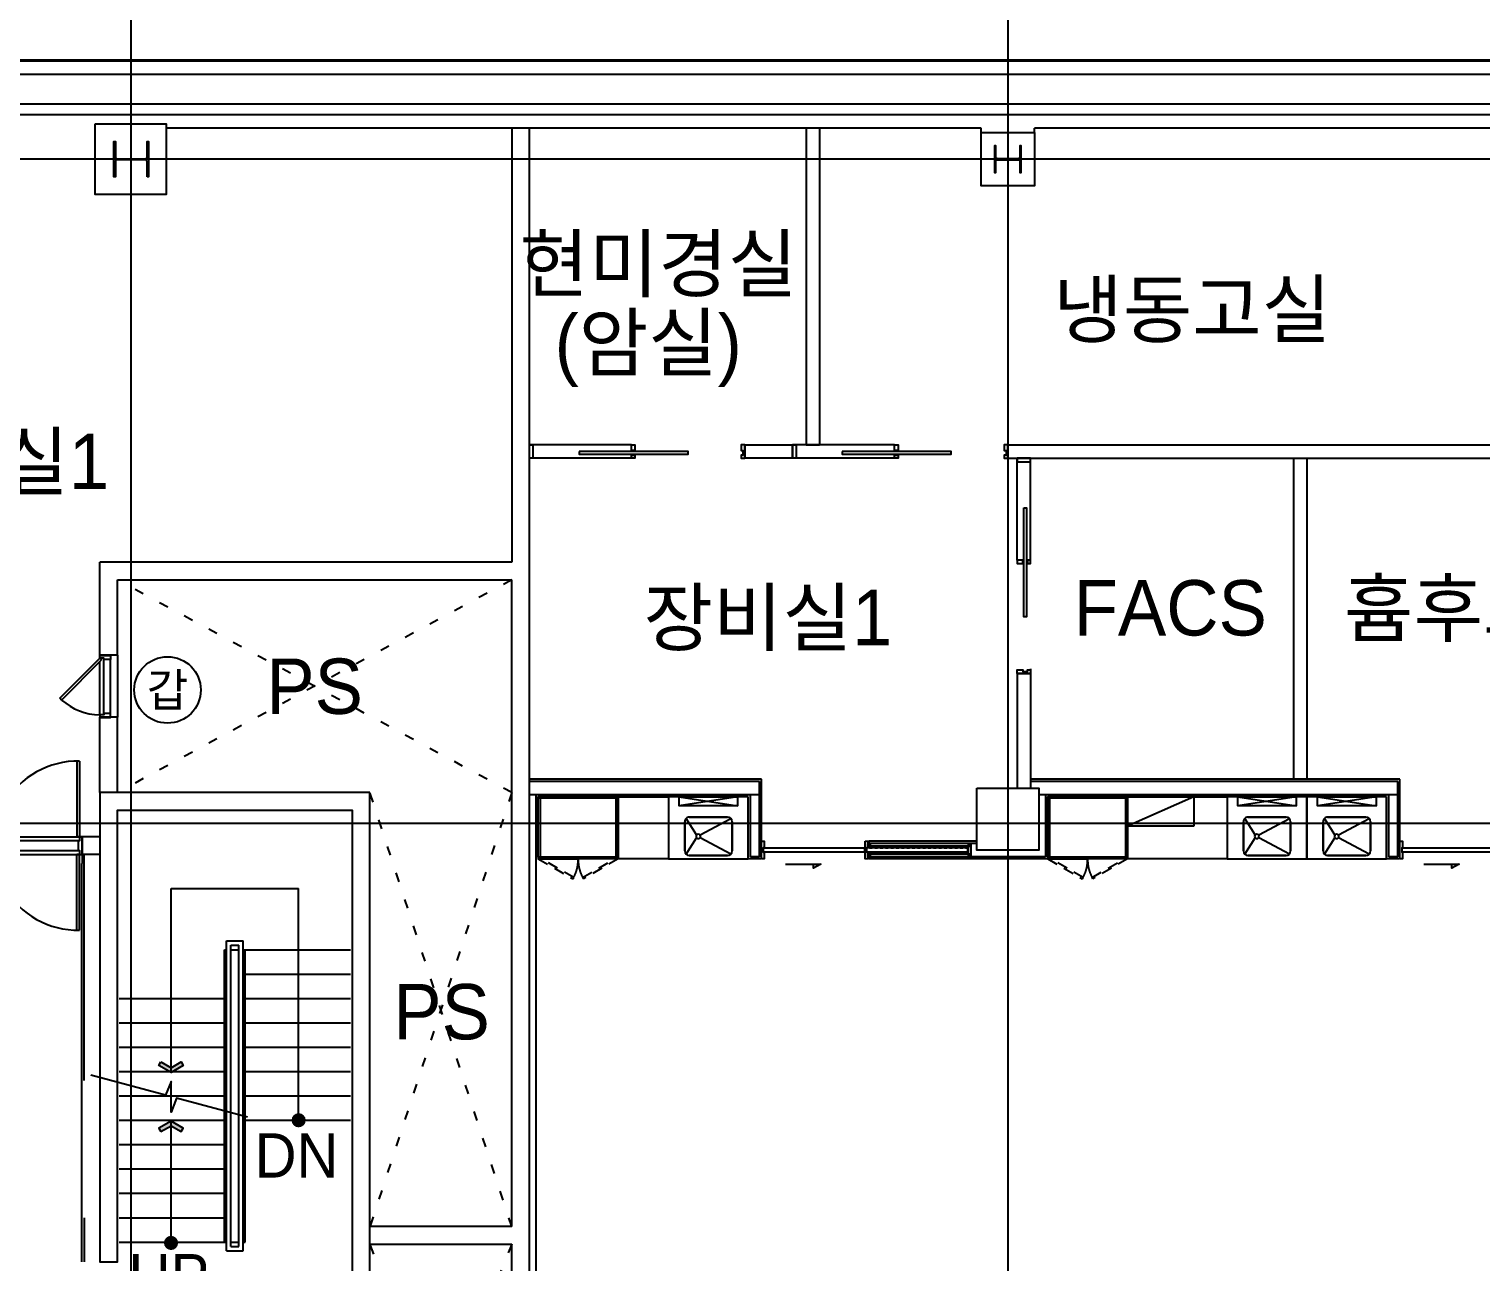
# Model space of a CAD drawing. Header units: metres. Extents: x 630750 to 860239, y 578133 to 726633.
# Drawn here: x 697257 to 713644, y 679360 to 693280 of the extents above; entities that cross this region are included whole.
import ezdxf
from ezdxf.enums import TextEntityAlignment as Align

# ---------------------------------------------------------------- set-up
doc = ezdxf.new("R2010")
doc.units = ezdxf.units.M
doc.header["$LTSCALE"] = 300
for name, pattern in [('DASHDOT', [25.4, 12.7, -6.35, 0, -6.35]), ('HIDD', [0.7, 0.4, -0.3]), ('HIDDEN', [2, 1, -1]), ('HIDDEN-1', [1.4, 0.35, -0.7, 0.35])]:
    doc.linetypes.add(name, pattern=pattern)
for name, color, linetype in [('3232$0$KUK-WALL-DRYWALL', 4, 'Continuous'), ('A-AL', 6, 'Continuous'), ('A-CEN-1', 1, 'Continuous'), ('A-CON', 2, 'Continuous'), ('A-DOR', 4, 'Continuous'), ('A-ELE-9', 9, 'Continuous'), ('A-HAT-1', 9, 'Continuous'), ('A-HAT-2', 8, 'Continuous'), ('A-STAIR', 4, 'Continuous'), ('A-SYM1', 7, 'Continuous'), ('A-TXT', 3, 'Continuous'), ('A-TXT-S', 3, 'Continuous'), ('A-WAL-BLK', 3, 'Continuous'), ('A-WAL-DW', 7, 'Continuous'), ('A-WALL-CONC', 2, 'Continuous'), ('A-WIN', 4, 'Continuous'), ('DOR', 4, 'Continuous'), ('ELE9', 9, 'Continuous'), ('KUK-DOOR', 4, 'Continuous'), ('KUK-DOOR-FRAME', 4, 'Continuous'), ('KUK-FUR-MOVE-MAKE', 95, 'Continuous'), ('KUK-WALL-DRYWALL', 4, 'Continuous'), ('KUK-WALL-FIN 1', 30, 'Continuous'), ('O-AA-XXXX-STEEL', 3, 'Continuous'), ('STEL', 3, 'Continuous'), ('블럭', 7, 'Continuous')]:
    doc.layers.add(name, color=color, linetype=linetype)
doc.layers.add('tel 1구', color=7, linetype='Continuous', lineweight=5, true_color=0x0074cb)
doc.styles.add('TEXT', font='')
doc.styles.add('돋움', font='')
doc.styles.get('TEXT').set_extended_font_data('DotumChe')
doc.styles.get('돋움').set_extended_font_data('Dotum')

# ---------------------------------------------------------------- blocks, each defined once
blk = doc.blocks.new('door_1800_3')
at = {"layer": 'A-DOR'}
for p, q in [((754409, 467845), (754409, 466990)), ((754439, 467845), (754439, 466990)), ((756319, 467845), (756319, 466990)), ((756349, 467845), (756349, 466990)), ((754409, 466990), (754439, 466990)), ((756319, 466990), (756349, 466990)), ((754409, 466790), (754439, 466790)), ((754409, 465935), (754409, 466790)), ((754439, 465935), (754439, 466790)), ((756319, 465935), (756319, 466790)), ((756319, 466790), (756349, 466790)), ((756349, 465935), (756349, 466790))]:
    blk.add_line(p, q, dxfattribs=at)
for points in [[(754379, 466990), (754379, 466790), (754409, 466790), (754409, 466835), (754424, 466835), (754424, 466945), (754409, 466945), (754409, 466990)], [(756379, 466990), (756379, 466790), (756349, 466790), (756349, 466835), (756334, 466835), (756334, 466945), (756349, 466945), (756349, 466990)]]:
    blk.add_lwpolyline(points, close=True, dxfattribs=at)
for centre, start, end in [((754424, 466890), 269.1, 90.9), ((756334, 466890), 89.1, 270.9)]:
    blk.add_arc(centre, 955, start, end, dxfattribs=at)
at = {"layer": 'ELE9'}
for p, q in [((756349, 466945), (754409, 466945)), ((754409, 466835), (756349, 466835))]:
    blk.add_line(p, q, dxfattribs=at)
blk = doc.blocks.new('dor-700')
at = {"layer": 'A-DOR'}
for p, q in [((197, 553), (218, 574)), ((197, 553), (649, 102)), ((218, 574), (670, 123)), ((670, 123), (649, 102))]:
    blk.add_line(p, q, dxfattribs=at)
for points in [[(0, 123), (0, 3), (45, 3), (45, 78), (30, 78), (30, 123)], [(700, 123), (700, 3), (655, 3), (655, 78), (670, 78), (670, 123)]]:
    blk.add_lwpolyline(points, close=True, dxfattribs=at)
blk.add_arc((715, 104), 686, 139.1042, 178.3732, dxfattribs=at)
at = {"layer": 'DOR', "color": 9}
for points in [[(30, 123), (627, 123)], [(45, 78), (655, 78)], [(45, 3), (655, 3)]]:
    blk.add_lwpolyline(points, dxfattribs=at)
blk = doc.blocks.new('*U18')
at = {"layer": 'STEL'}
blk.add_lwpolyline([(-23, -15, -0.414214), (-5, -33), (-5, -267, -0.414214), (-23, -285), (-150, -285), (-150, -300), (150, -300), (150, -285), (23, -285, -0.414214), (5, -267), (5, -33, -0.414214), (23, -15), (150, -15), (150, 0), (-150, 0), (-150, -15)], format="xyb", close=True, dxfattribs=at)
blk = doc.blocks.new('미닫이문1200')
at = {"layer": 'A-DOR'}
blk.add_line((1280, -150), (2390, -150), dxfattribs=at)
for points in [[(0, 0), (40, 0), (40, -65), (20, -65), (20, -115), (40, -115), (40, -150), (0, -150)], [(1280, 0), (1240, 0), (1240, -65), (1280, -65)], [(2430, 0), (2390, 0), (2390, 0), (2390, 0), (2390, 0), (2390, 0), (2390, -150), (2430, -150)], [(1870, -75), (1870, -105), (640, -105), (640, -75)], [(1280, -115), (1240, -115), (1240, -150), (1280, -150)]]:
    blk.add_lwpolyline(points, close=True, dxfattribs=at)
at = {"layer": 'A-WAL-DW'}
blk.add_line((1280, 0), (2430, 0), dxfattribs=at)

msp = doc.modelspace()

# ---------------------------------------------------------------- hatches: boundary and pattern name
at = {"layer": 'A-SYM1'}
for points in [[(698721.9, 681579.7), (698744.1, 681618.2), (698859.6, 681551.5), (698975, 681618.2), (698997.3, 681579.7), (698859.6, 681500.2)], [(698721.9, 680870.7), (698744.1, 680832.2), (698859.6, 680898.9), (698975, 680832.2), (698997.3, 680870.7), (698859.6, 680950.2)]]:
    msp.add_hatch(color=7, dxfattribs=at).paths.add_polyline_path(points)
h = msp.add_hatch(color=7, dxfattribs=at)
edge = h.paths.add_edge_path()
edge.add_arc((700299.6, 680960.2), 80, 270, 450, ccw=False)
edge.add_arc((700299.6, 680960.2), 80, 90, 270, ccw=False)
h = msp.add_hatch(color=7, dxfattribs=at)
edge = h.paths.add_edge_path()
edge.add_arc((698859.6, 679575.2), 80, 270, 450, ccw=False)
edge.add_arc((698859.6, 679575.2), 80, 90, 270, ccw=False)

# ---------------------------------------------------------------- linework, layer by layer
at = {"layer": '3232$0$KUK-WALL-DRYWALL'}
msp.add_line((702979.4, 675385.2, 0), (702979.6, 684635.2, 0), dxfattribs=at)
at = {"layer": 'A-AL', "ltscale": 3}
msp.add_line((747874.4, 692430.2, 0), (694034.3, 692430.2, 0), dxfattribs=at)
at = {"layer": 'A-CEN-1', "linetype": 'Continuous'}
for p, q in [((698404.4, 706258.8, 0), (698404.4, 640745.8, 0)), ((708304.4, 706258.8, 0), (708304.4, 640745.8, 0)), ((795684.4, 691810.2, 0), (657202.6, 691810.2, 0)), ((795684.4, 684310.2, 0), (657202.6, 684310.2, 0))]:
    msp.add_line(p, q, dxfattribs=at)
at = {"layer": 'A-CON', "elevation": 0}
for points in [[(698004.4, 692210.2), (698804.4, 692210.2), (698804.4, 691410.2), (698004.4, 691410.2)], [(708004.4, 692110.2), (708604.4, 692110.2), (708604.4, 691510.2), (708004.4, 691510.2)]]:
    msp.add_lwpolyline(points, close=True, dxfattribs=at)
at = {"layer": 'A-CON'}
msp.add_lwpolyline([(707954.4, 684710.2), (708654.4, 684710.2), (708654.4, 684010.2), (707954.4, 684010.2)], close=True, dxfattribs=at)
at = {"layer": 'A-ELE-9'}
for p, q in [((698254.4, 686210.2, 0), (698254.4, 685510.2, 0)), ((695884.6, 684160.4, 0), (697839.6, 684160.4, 0)), ((695884.6, 683960.4, 0), (697824.6, 683960.4, 0))]:
    msp.add_line(p, q, dxfattribs=at)
at = {"layer": 'A-HAT-1', "color": 8, "linetype": 'HIDDEN-1'}
for p, q in [((702704.2, 687060.2, 0), (698254.2, 684660.2, 0)), ((702704.2, 684660.2, 0), (698254.2, 687060.2, 0))]:
    msp.add_line(p, q, dxfattribs=at)
at = {"layer": 'A-HAT-1', "color": 8, "linetype": 'HIDDEN-1', "elevation": 0}
for points in [[(702704.2, 684660.5), (701104.2, 679760.3)], [(702704.2, 679760.2), (701104.2, 684660.2)], [(702704.2, 675660.2), (701104.2, 679560.3)], [(702704.2, 679560.2), (701104.2, 675660.3)]]:
    msp.add_lwpolyline(points, dxfattribs=at)
at = {"layer": 'A-STAIR'}
for p, q in [((699464.6, 679585.2, 0), (699464.6, 682885.2, 0)), ((699464.6, 682885.2, 0), (699484.6, 682885.2, 0)), ((699484.6, 682985.2, 0), (699674.6, 682985.2, 0)), ((699484.6, 679485.2, 0), (699484.6, 682985.2, 0)), ((699534.6, 682935.2, 0), (699624.6, 682935.2, 0)), ((699534.6, 679535.2, 0), (699534.6, 682935.2, 0)), ((699534.6, 682885.2, 0), (699624.6, 682885.2, 0)), ((699624.6, 679535.2, 0), (699624.6, 682935.2, 0)), ((699674.6, 679485.2, 0), (699674.6, 682985.2, 0)), ((699674.6, 682885.2, 0), (699694.6, 682885.2, 0)), ((699694.6, 679585.2, 0), (699694.6, 682885.2, 0)), ((699694.6, 682885.2, 0), (700886.6, 682885.2, 0)), ((699694.6, 682610.2, 0), (700886.6, 682610.2, 0)), ((698272.6, 682335.2, 0), (699464.6, 682335.2, 0)), ((699694.6, 682335.2, 0), (700886.6, 682335.2, 0)), ((698272.6, 682060.2, 0), (699464.6, 682060.2, 0)), ((699694.6, 682060.2, 0), (700886.6, 682060.2, 0)), ((698272.6, 681785.2, 0), (699464.6, 681785.2, 0)), ((699694.6, 681785.2, 0), (700886.6, 681785.2, 0)), ((698272.6, 681510.2, 0), (699464.6, 681510.2, 0)), ((699694.6, 681510.2, 0), (700886.6, 681510.2, 0)), ((698272.6, 681235.2, 0), (699464.6, 681235.2, 0)), ((699694.6, 681235.2, 0), (700886.6, 681235.2, 0)), ((698272.6, 680960.2, 0), (699464.6, 680960.2, 0)), ((699694.6, 680960.2, 0), (700886.6, 680960.2, 0)), ((698272.6, 680685.2, 0), (699464.6, 680685.2, 0)), ((698272.6, 680410.2, 0), (699464.6, 680410.2, 0)), ((698272.6, 680135.2, 0), (699464.6, 680135.2, 0)), ((698272.6, 679860.2, 0), (699464.6, 679860.2, 0)), ((698272.6, 679585.2, 0), (699484.6, 679585.2, 0)), ((699534.6, 679585.2, 0), (699624.6, 679585.2, 0)), ((699674.6, 679585.2, 0), (699694.6, 679585.2, 0)), ((699484.6, 679485.2, 0), (699674.6, 679485.2, 0)), ((699534.6, 679535.2, 0), (699624.6, 679535.2, 0))]:
    msp.add_line(p, q, dxfattribs=at)
at = {"layer": 'A-SYM1', "color": 7}
for p, q in [((698859.6, 681500.2, 0), (698859.6, 683575.2, 0)), ((698859.6, 683575.2, 0), (700299.6, 683575.2, 0)), ((700299.6, 680960.2, 0), (700299.6, 683575.2, 0)), ((698859.6, 679575.2, 0), (698859.6, 680950.2, 0))]:
    msp.add_line(p, q, dxfattribs=at)
at = {"layer": 'A-SYM1', "color": 7, "elevation": 0}
for points in [[(698744.1, 681618.2), (698859.6, 681551.5), (698975, 681618.2), (698997.3, 681579.7), (698859.6, 681500.2), (698721.9, 681579.7)], [(698744.1, 680832.2), (698859.6, 680898.9), (698975, 680832.2), (698997.3, 680870.7), (698859.6, 680950.2), (698721.9, 680870.7)]]:
    msp.add_lwpolyline(points, close=True, dxfattribs=at)
msp.add_lwpolyline([(699722, 680994.1), (698922.6, 681208.3), (698859.6, 681051.4), (698859.6, 681399.1), (698796.6, 681242.1), (697952.3, 681468.3)], dxfattribs=at)
at = {"layer": 'A-WAL-BLK'}
for p, q in [((702704.6, 692160.4, 0), (702704.6, 687260.4, 0)), ((702904.4, 675460.2, 0), (702904.4, 692160.2, 0)), ((698054.4, 686210.2, 0), (698054.4, 687260.2, 0)), ((702704.4, 687260.2, 0), (698054.4, 687260.2, 0)), ((698254.4, 687060.2, 0), (702704.4, 687060.2, 0)), ((698254.4, 686210.2, 0), (698254.4, 687060.2, 0)), ((702704.4, 679760.2, 0), (702704.4, 687060.2, 0)), ((698254.4, 686210.2, 0), (698054.4, 686210.2, 0)), ((698054.4, 684660.2, 0), (698054.4, 685510.2, 0)), ((698254.4, 685510.2, 0), (698054.4, 685510.2, 0)), ((698254.4, 684660.2, 0), (698254.4, 685510.2, 0)), ((698054.6, 684160.4, 0), (697854.6, 684160.2, 0)), ((697854.6, 684160.4, 0), (697854.6, 683960.4, 0)), ((698054.4, 683960.4, 0), (697854.6, 683960.4, 0)), ((702704.4, 679760.2, 0), (701104.4, 679760.2, 0)), ((701104.4, 679560.2, 0), (702704.4, 679560.2, 0)), ((702704.4, 675660.2, 0), (702704.4, 679560.2, 0))]:
    msp.add_line(p, q, dxfattribs=at)
at = {"layer": 'A-WAL-DW'}
for p, q in [((747874.4, 692310.2), (694034.3, 692310.2)), ((747874.4, 692310.2), (694034.3, 692310.2)), ((708004.4, 692160.2), (698804.4, 692160.2)), ((706029.4, 692160.2), (706029.4, 688585.4)), ((706179.4, 692160.2), (706179.4, 688585.4)), ((708004.4, 692110.2, 0), (708004.4, 692160.2, 0)), ((708004.4, 692110.2), (708004.4, 692160.2)), ((708604.4, 692110.2, 0), (708604.4, 692160.2, 0)), ((714829.4, 692160.2), (708604.4, 692160.2)), ((708604.4, 692110.2), (708604.4, 692160.2)), ((705334.6, 688585.2), (705874.4, 688585.2)), ((705334.6, 688585.2), (705334.6, 688435.2)), ((705874.4, 688435.2), (705334.6, 688435.2)), ((705874.4, 688585.2), (705874.4, 688435.2)), ((705874.4, 688585.2), (705874.4, 688435.2)), ((706029.4, 688585.4), (706179.4, 688585.4)), ((706029.4, 688585.4), (706179.4, 688585.4)), ((708304.4, 688585.2), (714829.6, 688585.2)), ((708304.4, 688585.2), (708304.4, 688435.2)), ((708304.4, 688435.2), (714829.6, 688435.2)), ((711529.4, 688435.2), (711529.4, 684810.2)), ((711679.4, 688435.2), (711679.4, 684810.2)), ((708409.4, 686005.2), (708409.4, 684710.2)), ((708409.4, 686005.2), (708559.4, 686005.2)), ((708559.4, 686055.2), (708559.4, 684710.2)), ((702904.6, 684610.2), (702904.6, 684760.2))]:
    msp.add_line(p, q, dxfattribs=at)
at = {"layer": 'A-WALL-CONC', "elevation": 0}
msp.add_lwpolyline([(701104.4, 684660.2), (698054.4, 684660.2), (698054.4, 679360.2), (698254.4, 679360.2), (698254.4, 684460.2), (700904.4, 684460.2), (700904.4, 678260.2), (698254.4, 678260.2), (698254.4, 678360.2), (698054.4, 678360.2), (698054.4, 677460.2), (698177.3, 677055.3), (698368.7, 677113.4), (698254.4, 677489.9), (698254.4, 678060.2), (700904.4, 678060.2), (700904.4, 677085.2), (701104.4, 677085.2)], close=True, dxfattribs=at)
at = {"layer": 'A-WIN', "ltscale": 3}
for p, q in [((734273.8, 692930, 0), (696173.8, 692930.2, 0)), ((734273.8, 692918, 0), (696173.8, 692918.2, 0)), ((734261.8, 692768, 0), (696185.8, 692768.2, 0))]:
    msp.add_line(p, q, dxfattribs=at)
at = {"layer": 'KUK-DOOR', "color": 4, "ltscale": 30}
for points in [[(705544.4, 684030.2), (705544.4, 683990.2), (706714.4, 683990.2), (706714.4, 684030.2)], [(712749.4, 684030.2), (712749.4, 683990.2), (713919.4, 683990.2), (713919.4, 684030.2)]]:
    msp.add_lwpolyline(points, close=True, dxfattribs=at)
at = {"layer": 'KUK-DOOR', "color": 5, "linetype": 'HIDDEN', "ltscale": 0.1}
msp.add_lwpolyline([(706684.4, 684030.2), (706684.4, 683990.2), (707854.4, 683990.2), (707854.4, 684030.2)], close=True, dxfattribs=at)
at = {"layer": 'KUK-DOOR', "color": 1, "ltscale": 30, "elevation": 0}
for points in [[(705794.1, 683850.8), (706193.7, 683850.8), (706111.6, 683805.1), (706111.6, 683850.8)], [(712999.1, 683850.8), (713398.7, 683850.8), (713316.6, 683805.1), (713316.6, 683850.8)]]:
    msp.add_lwpolyline(points, dxfattribs=at)
at = {"layer": 'KUK-DOOR-FRAME'}
for points in [[(705524.4, 683910.2), (705524.4, 684110.2), (705554.4, 684110.2), (705554.4, 684035.2), (705544.4, 684035.2), (705544.4, 683985.2), (705554.4, 683985.2), (705554.4, 683910.2), (705524.4, 683910.2)], [(712729.4, 683910.2), (712729.4, 684110.2), (712759.4, 684110.2), (712759.4, 684035.2), (712749.4, 684035.2), (712749.4, 683985.2), (712759.4, 683985.2), (712759.4, 683910.2), (712729.4, 683910.2)]]:
    msp.add_lwpolyline(points, dxfattribs=at)
for points in [[(706694.4, 684110.2), (706724.4, 684110.2), (706724.4, 684035.2), (706694.4, 684035.2)], [(706694.4, 683985.2), (706724.4, 683985.2), (706724.4, 683910.2), (706694.4, 683910.2)]]:
    msp.add_lwpolyline(points, close=True, dxfattribs=at)
at = {"layer": 'KUK-FUR-MOVE-MAKE'}
for p, q in [((710404.4, 684610.2), (709654.4, 684280.2)), ((704790.3, 684181.8), (704672.6, 684367)), ((704790.3, 684181.8), (704672.6, 684367)), ((704790.3, 684181.8), (704672.6, 684367)), ((704790.3, 684181.8), (704672.6, 684367)), ((704790.3, 684181.8), (704672.6, 684367)), ((704790.3, 684181.8), (704672.6, 684367)), ((704790.3, 684181.8), (704672.6, 684367)), ((704790.3, 684181.8), (704672.6, 684367)), ((705140.3, 684381.9), (704708.5, 684381.8)), ((704708.5, 684381.8), (705140.3, 684381.9)), ((705140.3, 684381.9), (704708.5, 684381.8)), ((704708.5, 684381.8), (705140.3, 684381.9)), ((705140.3, 684381.9), (704708.5, 684381.8)), ((704708.5, 684381.8), (705140.3, 684381.9)), ((705140.3, 684381.9), (704708.5, 684381.8)), ((704708.5, 684381.8), (705140.3, 684381.9)), ((704830, 684181.8), (705176.2, 684367)), ((704830, 684181.8), (705176.2, 684367)), ((704830, 684181.8), (705176.2, 684367)), ((704830, 684181.8), (705176.2, 684367)), ((704830, 684181.8), (705176.2, 684367)), ((704830, 684181.8), (705176.2, 684367)), ((704830, 684181.8), (705176.2, 684367)), ((704830, 684181.8), (705176.2, 684367)), ((711095.4, 684181.8), (710977.7, 684367)), ((711095.4, 684181.8), (710977.7, 684367)), ((711095.4, 684181.8), (710977.7, 684367)), ((711095.4, 684181.8), (710977.7, 684367)), ((711095.4, 684181.8), (710977.7, 684367)), ((711095.4, 684181.8), (710977.7, 684367)), ((711095.4, 684181.8), (710977.7, 684367)), ((711095.4, 684181.8), (710977.7, 684367)), ((711445.4, 684381.9), (711013.6, 684381.9)), ((711013.6, 684381.9), (711445.4, 684381.9)), ((711445.4, 684381.9), (711013.6, 684381.9)), ((711013.6, 684381.9), (711445.4, 684381.9)), ((711445.4, 684381.9), (711013.6, 684381.9)), ((711013.6, 684381.9), (711445.4, 684381.9)), ((711445.4, 684381.9), (711013.6, 684381.9)), ((711013.6, 684381.9), (711445.4, 684381.9)), ((711135.1, 684181.8), (711481.3, 684367)), ((711135.1, 684181.8), (711481.3, 684367)), ((711135.1, 684181.8), (711481.3, 684367)), ((711135.1, 684181.8), (711481.3, 684367)), ((711135.1, 684181.8), (711481.3, 684367)), ((711135.1, 684181.8), (711481.3, 684367)), ((711135.1, 684181.8), (711481.3, 684367)), ((711135.1, 684181.8), (711481.3, 684367)), ((711995.3, 684181.8), (711877.6, 684367)), ((711995.3, 684181.8), (711877.6, 684367)), ((711995.3, 684181.8), (711877.6, 684367)), ((711995.3, 684181.8), (711877.6, 684367)), ((711995.3, 684181.8), (711877.6, 684367)), ((711995.3, 684181.8), (711877.6, 684367)), ((711995.3, 684181.8), (711877.6, 684367)), ((711995.3, 684181.8), (711877.6, 684367)), ((712345.3, 684381.9), (711913.5, 684381.9)), ((711913.5, 684381.9), (712345.3, 684381.9)), ((712345.3, 684381.9), (711913.5, 684381.9)), ((711913.5, 684381.9), (712345.3, 684381.9)), ((712345.3, 684381.9), (711913.5, 684381.9)), ((711913.5, 684381.9), (712345.3, 684381.9)), ((712345.3, 684381.9), (711913.5, 684381.9)), ((711913.5, 684381.9), (712345.3, 684381.9)), ((712035, 684181.8), (712381.2, 684367)), ((712035, 684181.8), (712381.2, 684367)), ((712035, 684181.8), (712381.2, 684367)), ((712035, 684181.8), (712381.2, 684367)), ((712035, 684181.8), (712381.2, 684367)), ((712035, 684181.8), (712381.2, 684367)), ((712035, 684181.8), (712381.2, 684367)), ((712035, 684181.8), (712381.2, 684367)), ((704657.7, 684331), (704657.7, 684000.8)), ((704657.7, 684000.8), (704657.7, 684331)), ((704657.7, 684331), (704657.7, 684000.8)), ((704657.7, 684000.8), (704657.7, 684331)), ((704657.7, 684331), (704657.7, 684000.8)), ((704657.7, 684000.8), (704657.7, 684331)), ((704657.7, 684331), (704657.7, 684000.8)), ((704657.7, 684000.8), (704657.7, 684331)), ((705191.1, 684000.9), (705191.1, 684331.1)), ((705191.1, 684331.1), (705191.1, 684000.9)), ((705191.1, 684000.9), (705191.1, 684331.1)), ((705191.1, 684331.1), (705191.1, 684000.9)), ((705191.1, 684000.9), (705191.1, 684331.1)), ((705191.1, 684331.1), (705191.1, 684000.9)), ((705191.1, 684000.9), (705191.1, 684331.1)), ((705191.1, 684331.1), (705191.1, 684000.9)), ((710962.8, 684331), (710962.8, 684000.8)), ((710962.8, 684000.8), (710962.8, 684331)), ((710962.8, 684331), (710962.8, 684000.8)), ((710962.8, 684000.8), (710962.8, 684331)), ((710962.8, 684331), (710962.8, 684000.8)), ((710962.8, 684000.8), (710962.8, 684331)), ((710962.8, 684331), (710962.8, 684000.8)), ((710962.8, 684000.8), (710962.8, 684331)), ((711496.2, 684000.9), (711496.2, 684331.1)), ((711496.2, 684331.1), (711496.2, 684000.9)), ((711496.2, 684000.9), (711496.2, 684331.1)), ((711496.2, 684331.1), (711496.2, 684000.9)), ((711496.2, 684000.9), (711496.2, 684331.1)), ((711496.2, 684331.1), (711496.2, 684000.9)), ((711496.2, 684000.9), (711496.2, 684331.1)), ((711496.2, 684331.1), (711496.2, 684000.9)), ((711862.7, 684331), (711862.7, 684000.8)), ((711862.7, 684000.8), (711862.7, 684331)), ((711862.7, 684331), (711862.7, 684000.8)), ((711862.7, 684000.8), (711862.7, 684331)), ((711862.7, 684331), (711862.7, 684000.8)), ((711862.7, 684000.8), (711862.7, 684331)), ((711862.7, 684331), (711862.7, 684000.8)), ((711862.7, 684000.8), (711862.7, 684331)), ((712396.1, 684000.9), (712396.1, 684331.1)), ((712396.1, 684331.1), (712396.1, 684000.9)), ((712396.1, 684000.9), (712396.1, 684331.1)), ((712396.1, 684331.1), (712396.1, 684000.9)), ((712396.1, 684000.9), (712396.1, 684331.1)), ((712396.1, 684331.1), (712396.1, 684000.9)), ((712396.1, 684000.9), (712396.1, 684331.1)), ((712396.1, 684331.1), (712396.1, 684000.9)), ((704672.6, 683964.9), (704790.3, 684150.1)), ((704672.6, 683964.9), (704790.3, 684150.1)), ((704672.6, 683964.9), (704790.3, 684150.1)), ((704672.6, 683964.9), (704790.3, 684150.1)), ((704672.6, 683964.9), (704790.3, 684150.1)), ((704672.6, 683964.9), (704790.3, 684150.1)), ((704672.6, 683964.9), (704790.3, 684150.1)), ((704672.6, 683964.9), (704790.3, 684150.1)), ((705176.3, 683964.9), (704830, 684150.1)), ((705176.3, 683964.9), (704830, 684150.1)), ((705176.3, 683964.9), (704830, 684150.1)), ((705176.3, 683964.9), (704830, 684150.1)), ((705176.3, 683964.9), (704830, 684150.1)), ((705176.3, 683964.9), (704830, 684150.1)), ((705176.3, 683964.9), (704830, 684150.1)), ((705176.3, 683964.9), (704830, 684150.1)), ((710977.7, 683964.9), (711095.4, 684150.1)), ((710977.7, 683964.9), (711095.4, 684150.1)), ((710977.7, 683964.9), (711095.4, 684150.1)), ((710977.7, 683964.9), (711095.4, 684150.1)), ((710977.7, 683964.9), (711095.4, 684150.1)), ((710977.7, 683964.9), (711095.4, 684150.1)), ((710977.7, 683964.9), (711095.4, 684150.1)), ((710977.7, 683964.9), (711095.4, 684150.1)), ((711481.4, 683965), (711135.1, 684150.1)), ((711481.4, 683965), (711135.1, 684150.1)), ((711481.4, 683965), (711135.1, 684150.1)), ((711481.4, 683965), (711135.1, 684150.1)), ((711481.4, 683965), (711135.1, 684150.1)), ((711481.4, 683965), (711135.1, 684150.1)), ((711481.4, 683965), (711135.1, 684150.1)), ((711481.4, 683965), (711135.1, 684150.1)), ((711877.6, 683964.9), (711995.3, 684150.1)), ((711877.6, 683964.9), (711995.3, 684150.1)), ((711877.6, 683964.9), (711995.3, 684150.1)), ((711877.6, 683964.9), (711995.3, 684150.1)), ((711877.6, 683964.9), (711995.3, 684150.1)), ((711877.6, 683964.9), (711995.3, 684150.1)), ((711877.6, 683964.9), (711995.3, 684150.1)), ((711877.6, 683964.9), (711995.3, 684150.1)), ((712381.3, 683965), (712035, 684150.1)), ((712381.3, 683965), (712035, 684150.1)), ((712381.3, 683965), (712035, 684150.1)), ((712381.3, 683965), (712035, 684150.1)), ((712381.3, 683965), (712035, 684150.1)), ((712381.3, 683965), (712035, 684150.1)), ((712381.3, 683965), (712035, 684150.1)), ((712381.3, 683965), (712035, 684150.1)), ((704708.5, 683950), (705140.3, 683950.1)), ((705140.3, 683950.1), (704708.5, 683950)), ((704708.5, 683950), (705140.3, 683950.1)), ((705140.3, 683950.1), (704708.5, 683950)), ((704708.5, 683950), (705140.3, 683950.1)), ((705140.3, 683950.1), (704708.5, 683950)), ((704708.5, 683950), (705140.3, 683950.1)), ((705140.3, 683950.1), (704708.5, 683950)), ((711013.6, 683950.1), (711445.4, 683950.1)), ((711445.4, 683950.1), (711013.6, 683950.1)), ((711013.6, 683950.1), (711445.4, 683950.1)), ((711445.4, 683950.1), (711013.6, 683950.1)), ((711013.6, 683950.1), (711445.4, 683950.1)), ((711445.4, 683950.1), (711013.6, 683950.1)), ((711013.6, 683950.1), (711445.4, 683950.1)), ((711445.4, 683950.1), (711013.6, 683950.1)), ((711913.5, 683950.1), (712345.3, 683950.1)), ((712345.3, 683950.1), (711913.5, 683950.1)), ((711913.5, 683950.1), (712345.3, 683950.1)), ((712345.3, 683950.1), (711913.5, 683950.1)), ((711913.5, 683950.1), (712345.3, 683950.1)), ((712345.3, 683950.1), (711913.5, 683950.1)), ((711913.5, 683950.1), (712345.3, 683950.1)), ((712345.3, 683950.1), (711913.5, 683950.1))]:
    msp.add_line(p, q, dxfattribs=at)
for points in [[(703004.6, 684610.2), (703904.6, 684610.2), (703904.6, 683930.2), (703004.6, 683930.2)], [(703004.6, 683930.2), (703004.6, 684610.2), (703024.6, 684610.2), (703024.6, 683930.2)], [(703889.6, 684595.2), (703019.6, 684595.2), (703019.6, 684600.2), (703889.6, 684600.2)], [(703884.6, 683930.2), (703884.6, 684610.2), (703904.6, 684610.2), (703904.6, 683930.2)], [(703904.6, 684610.2), (704474.5, 684610.2), (704474.5, 683910.2), (703904.6, 683910.2)], [(705374.4, 684610.2), (704474.5, 684610.2), (704474.5, 683910.2), (705374.4, 683910.2)], [(708754.4, 684610.2), (709654.4, 684610.2), (709654.4, 683930.2), (708754.4, 683930.2)], [(708754.4, 683930.2), (708754.4, 684610.2), (708774.4, 684610.2), (708774.4, 683930.2)], [(709639.4, 684595.2), (708769.4, 684595.2), (708769.4, 684600.2), (709639.4, 684600.2)], [(709634.4, 683930.2), (709634.4, 684610.2), (709654.4, 684610.2), (709654.4, 683930.2)], [(710779.6, 683910.2), (709654.4, 683910.2), (709654.4, 684610.2), (710779.6, 684610.2)], [(710404.4, 684280.2), (709654.4, 684280.2), (709654.4, 684610.2), (710404.4, 684610.2)], [(711679.5, 684610.2), (710779.6, 684610.2), (710779.6, 683910.2), (711679.5, 683910.2)], [(712579.4, 684610.2), (711679.5, 684610.2), (711679.5, 683910.2), (712579.4, 683910.2)], [(703454.6, 683930.2), (703004.6, 683930.2), (703004.6, 683910.2), (703454.6, 683910.2)], [(703454.6, 683930.2), (703904.6, 683930.2), (703904.6, 683910.2), (703454.6, 683910.2)], [(709204.4, 683930.2), (708754.4, 683930.2), (708754.4, 683910.2), (709204.4, 683910.2)], [(709204.4, 683930.2), (709654.4, 683930.2), (709654.4, 683910.2), (709204.4, 683910.2)]]:
    msp.add_lwpolyline(points, close=True, dxfattribs=at)
for points in [[(705254.4, 684610.2), (705254.4, 684510.2), (704594.4, 684510.2), (704594.4, 684610.2), (705254.4, 684610.2), (704594.4, 684510.2), (704594.4, 684610.2), (705254.4, 684510.2)], [(711559.5, 684610.2), (711559.5, 684510.2), (710899.5, 684510.2), (710899.5, 684610.2), (711559.5, 684610.2), (710899.5, 684510.2), (710899.5, 684610.2), (711559.5, 684510.2)], [(712459.4, 684610.2), (712459.4, 684510.2), (711799.4, 684510.2), (711799.4, 684610.2), (712459.4, 684610.2), (711799.4, 684510.2), (711799.4, 684610.2), (712459.4, 684510.2)]]:
    msp.add_lwpolyline(points, dxfattribs=at)
at = {"layer": 'KUK-FUR-MOVE-MAKE', "color": 1, "linetype": 'HIDD'}
for points in [[(703404.3, 683702.5), (703014.6, 683927.5), (703004.6, 683910.2), (703394.3, 683685.2)], [(703504.9, 683702.5), (703894.6, 683927.5), (703904.6, 683910.2), (703514.9, 683685.2)], [(709154.1, 683702.5), (708764.4, 683927.5), (708754.4, 683910.2), (709144.1, 683685.2)], [(709254.7, 683702.5), (709644.4, 683927.5), (709654.4, 683910.2), (709264.7, 683685.2)]]:
    msp.add_lwpolyline(points, close=True, dxfattribs=at)
at = {"layer": 'KUK-FUR-MOVE-MAKE'}
for centre, radius, start, end in [((704708.5, 684331), 50.8, 90.00308, 180.00308), ((704708.5, 684331), 50.8, 90.00308, 180.00308), ((704708.5, 684331), 50.8, 90.00308, 180.00308), ((704708.5, 684331), 50.8, 90.00308, 180.00308), ((704708.5, 684331), 50.8, 90.00308, 180.00308), ((704708.5, 684331), 50.8, 90.00308, 180.00308), ((704708.5, 684331), 50.8, 90.00308, 180.00308), ((704708.5, 684331), 50.8, 90.00308, 180.00308), ((705140.3, 684331.1), 50.8, 0.00308, 90.00308), ((705140.3, 684331.1), 50.8, 0.00308, 90.00308), ((705140.3, 684331.1), 50.8, 0.00308, 90.00308), ((705140.3, 684331.1), 50.8, 0.00308, 90.00308), ((705140.3, 684331.1), 50.8, 0.00308, 90.00308), ((705140.3, 684331.1), 50.8, 0.00308, 90.00308), ((705140.3, 684331.1), 50.8, 0.00308, 90.00308), ((705140.3, 684331.1), 50.8, 0.00308, 90.00308), ((711013.6, 684331.1), 50.8, 90.00308, 180.00308), ((711013.6, 684331.1), 50.8, 90.00308, 180.00308), ((711013.6, 684331.1), 50.8, 90.00308, 180.00308), ((711013.6, 684331.1), 50.8, 90.00308, 180.00308), ((711013.6, 684331.1), 50.8, 90.00308, 180.00308), ((711013.6, 684331.1), 50.8, 90.00308, 180.00308), ((711013.6, 684331.1), 50.8, 90.00308, 180.00308), ((711013.6, 684331.1), 50.8, 90.00308, 180.00308), ((711445.4, 684331.1), 50.8, 0.00308, 90.00308), ((711445.4, 684331.1), 50.8, 0.00308, 90.00308), ((711445.4, 684331.1), 50.8, 0.00308, 90.00308), ((711445.4, 684331.1), 50.8, 0.00308, 90.00308), ((711445.4, 684331.1), 50.8, 0.00308, 90.00308), ((711445.4, 684331.1), 50.8, 0.00308, 90.00308), ((711445.4, 684331.1), 50.8, 0.00308, 90.00308), ((711445.4, 684331.1), 50.8, 0.00308, 90.00308), ((711913.5, 684331.1), 50.8, 90.00308, 180.00308), ((711913.5, 684331.1), 50.8, 90.00308, 180.00308), ((711913.5, 684331.1), 50.8, 90.00308, 180.00308), ((711913.5, 684331.1), 50.8, 90.00308, 180.00308), ((711913.5, 684331.1), 50.8, 90.00308, 180.00308), ((711913.5, 684331.1), 50.8, 90.00308, 180.00308), ((711913.5, 684331.1), 50.8, 90.00308, 180.00308), ((711913.5, 684331.1), 50.8, 90.00308, 180.00308), ((712345.3, 684331.1), 50.8, 0.00308, 90.00308), ((712345.3, 684331.1), 50.8, 0.00308, 90.00308), ((712345.3, 684331.1), 50.8, 0.00308, 90.00308), ((712345.3, 684331.1), 50.8, 0.00308, 90.00308), ((712345.3, 684331.1), 50.8, 0.00308, 90.00308), ((712345.3, 684331.1), 50.8, 0.00308, 90.00308), ((712345.3, 684331.1), 50.8, 0.00308, 90.00308), ((712345.3, 684331.1), 50.8, 0.00308, 90.00308), ((704810.1, 684165.9), 25.4, 0.00308, 180.00308), ((704810.1, 684165.9), 25.4, 0.00308, 180.00308), ((704810.1, 684165.9), 25.4, 0.00308, 180.00308), ((704810.1, 684165.9), 25.4, 0.00308, 180.00308), ((704810.1, 684165.9), 25.4, 0.00308, 180.00308), ((704810.1, 684165.9), 25.4, 0.00308, 180.00308), ((704810.1, 684165.9), 25.4, 0.00308, 180.00308), ((704810.1, 684165.9), 25.4, 0.00308, 180.00308), ((711115.2, 684166), 25.4, 0.00308, 180.00308), ((711115.2, 684166), 25.4, 0.00308, 180.00308), ((711115.2, 684166), 25.4, 0.00308, 180.00308), ((711115.2, 684166), 25.4, 0.00308, 180.00308), ((711115.2, 684166), 25.4, 0.00308, 180.00308), ((711115.2, 684166), 25.4, 0.00308, 180.00308), ((711115.2, 684166), 25.4, 0.00308, 180.00308), ((711115.2, 684166), 25.4, 0.00308, 180.00308), ((712015.1, 684166), 25.4, 0.00308, 180.00308), ((712015.1, 684166), 25.4, 0.00308, 180.00308), ((712015.1, 684166), 25.4, 0.00308, 180.00308), ((712015.1, 684166), 25.4, 0.00308, 180.00308), ((712015.1, 684166), 25.4, 0.00308, 180.00308), ((712015.1, 684166), 25.4, 0.00308, 180.00308), ((712015.1, 684166), 25.4, 0.00308, 180.00308), ((712015.1, 684166), 25.4, 0.00308, 180.00308), ((704810.1, 684165.9), 25.4, 180.00308, 0.00308), ((704810.1, 684165.9), 25.4, 180.00308, 0.00308), ((704810.1, 684165.9), 25.4, 180.00308, 0.00308), ((704810.1, 684165.9), 25.4, 180.00308, 0.00308), ((704810.1, 684165.9), 25.4, 180.00308, 0.00308), ((704810.1, 684165.9), 25.4, 180.00308, 0.00308), ((704810.1, 684165.9), 25.4, 180.00308, 0.00308), ((704810.1, 684165.9), 25.4, 180.00308, 0.00308), ((711115.2, 684166), 25.4, 180.00308, 0.00308), ((711115.2, 684166), 25.4, 180.00308, 0.00308), ((711115.2, 684166), 25.4, 180.00308, 0.00308), ((711115.2, 684166), 25.4, 180.00308, 0.00308), ((711115.2, 684166), 25.4, 180.00308, 0.00308), ((711115.2, 684166), 25.4, 180.00308, 0.00308), ((711115.2, 684166), 25.4, 180.00308, 0.00308), ((711115.2, 684166), 25.4, 180.00308, 0.00308), ((712015.1, 684166), 25.4, 180.00308, 0.00308), ((712015.1, 684166), 25.4, 180.00308, 0.00308), ((712015.1, 684166), 25.4, 180.00308, 0.00308), ((712015.1, 684166), 25.4, 180.00308, 0.00308), ((712015.1, 684166), 25.4, 180.00308, 0.00308), ((712015.1, 684166), 25.4, 180.00308, 0.00308), ((712015.1, 684166), 25.4, 180.00308, 0.00308), ((712015.1, 684166), 25.4, 180.00308, 0.00308), ((704708.5, 684000.8), 50.8, 180.00308, 270.00308), ((704708.5, 684000.8), 50.8, 180.00308, 270.00308), ((704708.5, 684000.8), 50.8, 180.00308, 270.00308), ((704708.5, 684000.8), 50.8, 180.00308, 270.00308), ((704708.5, 684000.8), 50.8, 180.00308, 270.00308), ((704708.5, 684000.8), 50.8, 180.00308, 270.00308), ((704708.5, 684000.8), 50.8, 180.00308, 270.00308), ((704708.5, 684000.8), 50.8, 180.00308, 270.00308), ((705140.3, 684000.9), 50.8, 270.00308, 0.00308), ((705140.3, 684000.9), 50.8, 270.00308, 0.00308), ((705140.3, 684000.9), 50.8, 270.00308, 0.00308), ((705140.3, 684000.9), 50.8, 270.00308, 0.00308), ((705140.3, 684000.9), 50.8, 270.00308, 0.00308), ((705140.3, 684000.9), 50.8, 270.00308, 0.00308), ((705140.3, 684000.9), 50.8, 270.00308, 0.00308), ((705140.3, 684000.9), 50.8, 270.00308, 0.00308), ((711013.6, 684000.9), 50.8, 180.00308, 270.00308), ((711013.6, 684000.9), 50.8, 180.00308, 270.00308), ((711013.6, 684000.9), 50.8, 180.00308, 270.00308), ((711013.6, 684000.9), 50.8, 180.00308, 270.00308), ((711013.6, 684000.9), 50.8, 180.00308, 270.00308), ((711013.6, 684000.9), 50.8, 180.00308, 270.00308), ((711013.6, 684000.9), 50.8, 180.00308, 270.00308), ((711013.6, 684000.9), 50.8, 180.00308, 270.00308), ((711445.4, 684000.9), 50.8, 270.00308, 0.00308), ((711445.4, 684000.9), 50.8, 270.00308, 0.00308), ((711445.4, 684000.9), 50.8, 270.00308, 0.00308), ((711445.4, 684000.9), 50.8, 270.00308, 0.00308), ((711445.4, 684000.9), 50.8, 270.00308, 0.00308), ((711445.4, 684000.9), 50.8, 270.00308, 0.00308), ((711445.4, 684000.9), 50.8, 270.00308, 0.00308), ((711445.4, 684000.9), 50.8, 270.00308, 0.00308), ((711913.5, 684000.9), 50.8, 180.00308, 270.00308), ((711913.5, 684000.9), 50.8, 180.00308, 270.00308), ((711913.5, 684000.9), 50.8, 180.00308, 270.00308), ((711913.5, 684000.9), 50.8, 180.00308, 270.00308), ((711913.5, 684000.9), 50.8, 180.00308, 270.00308), ((711913.5, 684000.9), 50.8, 180.00308, 270.00308), ((711913.5, 684000.9), 50.8, 180.00308, 270.00308), ((711913.5, 684000.9), 50.8, 180.00308, 270.00308), ((712345.3, 684000.9), 50.8, 270.00308, 0.00308), ((712345.3, 684000.9), 50.8, 270.00308, 0.00308), ((712345.3, 684000.9), 50.8, 270.00308, 0.00308), ((712345.3, 684000.9), 50.8, 270.00308, 0.00308), ((712345.3, 684000.9), 50.8, 270.00308, 0.00308), ((712345.3, 684000.9), 50.8, 270.00308, 0.00308), ((712345.3, 684000.9), 50.8, 270.00308, 0.00308), ((712345.3, 684000.9), 50.8, 270.00308, 0.00308)]:
    msp.add_arc(centre, radius, start, end, dxfattribs=at)
at = {"layer": 'KUK-FUR-MOVE-MAKE', "color": 1, "linetype": 'DASHDOT'}
for centre, start, end in [((703041.9, 683900.2), 328.61189, 1.38811), ((703867.2, 683900.2), 178.61189, 211.38811), ((708791.7, 683900.2), 328.61189, 1.38811), ((709617.1, 683900.2), 178.61189, 211.38811)]:
    msp.add_arc(centre, 412.8, start, end, dxfattribs=at)
at = {"layer": 'KUK-WALL-DRYWALL'}
for p, q in [((705499.4, 684785.2), (702904.4, 684785.2)), ((705499.4, 683935.2), (705499.4, 684785.2)), ((712704.4, 684785.2), (708559.4, 684785.2)), ((712704.4, 683935.2), (712704.4, 684785.2)), ((705499.4, 684635.2), (702904.4, 684635.2)), ((705399.4, 683935.2), (705399.4, 684635.2)), ((712704.4, 684635.2), (708654.4, 684635.2)), ((708729.4, 684635.2), (708729.4, 683935.2)), ((712604.4, 683935.2), (712604.4, 684635.2)), ((707954.4, 684085.2, 0), (706724.4, 684085.2)), ((707889.4, 684055.2), (706724.4, 684055.2)), ((707859.4, 683965.2), (707859.4, 684055.2)), ((707889.4, 683935.2), (707889.4, 684085.2)), ((697879.4, 681410.1, 0), (697879.4, 683960.4)), ((705499.4, 683935.2), (705399.4, 683935.2)), ((707889.4, 683965.2), (706724.4, 683965.2)), ((708729.4, 683935.2), (706724.4, 683935.2)), ((712704.4, 683935.2), (712604.4, 683935.2)), ((697879.4, 679860.1, 0), (697879.4, 679360.2))]:
    msp.add_line(p, q, dxfattribs=at)
at = {"layer": 'KUK-WALL-DRYWALL', "color": 1}
for points in [[(706754.4, 684055.2), (706754.4, 684085.2), (706724.4, 684055.2), (706724.4, 684085.2), (706754.4, 684055.2), (706754.4, 684085.2), (706724.4, 684085.2), (706724.4, 684055.2), (706754.4, 684055.2)], [(707889.4, 684055.2), (707889.4, 684085.2), (707859.4, 684055.2), (707859.4, 684085.2), (707889.4, 684055.2), (707889.4, 684085.2), (707859.4, 684085.2), (707859.4, 684055.2), (707889.4, 684055.2)], [(706754.4, 683935.2), (706754.4, 683965.2), (706724.4, 683935.2), (706724.4, 683965.2), (706754.4, 683935.2), (706754.4, 683965.2), (706724.4, 683965.2), (706724.4, 683935.2), (706754.4, 683935.2)], [(707889.4, 683935.2), (707889.4, 683965.2), (707859.4, 683935.2), (707859.4, 683965.2), (707889.4, 683935.2), (707889.4, 683965.2), (707859.4, 683965.2), (707859.4, 683935.2), (707889.4, 683935.2)]]:
    msp.add_lwpolyline(points, dxfattribs=at)
at = {"layer": 'KUK-WALL-FIN 1'}
for p, q in [((705524.4, 684810.2), (702904.4, 684810.2)), ((705524.4, 683910.2), (705524.4, 684810.2)), ((712729.4, 684810.2), (708559.4, 684810.2)), ((712729.4, 683910.2), (712729.4, 684810.2)), ((705374.4, 684610.2), (703004.6, 684610.2)), ((705374.4, 683910.2), (705374.4, 684610.2)), ((712579.4, 684610.2), (708754.4, 684610.2)), ((708754.4, 684610.2), (708754.4, 683910.2)), ((712579.4, 683910.2), (712579.4, 684610.2)), ((707854.4, 684035.2), (706724.4, 684035.2)), ((707954.4, 684110.2), (706734.4, 684110.2)), ((707854.4, 683965.2), (707854.4, 684055.2)), ((697854.4, 679360.2, 0), (697854.4, 683860.4, 0)), ((697854.6, 683960.4), (697854.6, 683860.4)), ((705514.4, 683910.2), (705374.4, 683910.2)), ((707854.4, 683985.2), (706724.4, 683985.2)), ((708754.4, 683910.2), (706734.4, 683910.2)), ((712719.4, 683910.2), (712579.4, 683910.2))]:
    msp.add_line(p, q, dxfattribs=at)
for points in [[(706734.4, 684110.2), (706734.4, 684100.2), (706724.4, 684100.2), (706724.4, 684110.2)], [(705514.4, 683910.2), (705514.4, 683920.2), (705524.4, 683920.2), (705524.4, 683910.2)], [(706734.4, 683910.2), (706734.4, 683920.2), (706724.4, 683920.2), (706724.4, 683910.2)], [(712719.4, 683910.2), (712719.4, 683920.2), (712729.4, 683920.2), (712729.4, 683910.2)]]:
    msp.add_lwpolyline(points, dxfattribs=at)
at = {"layer": 'O-AA-XXXX-STEEL', "elevation": 0}
msp.add_lwpolyline([(698588.9, 691611.2), (698588.9, 691786.7, 0.4142136), (698570.9, 691804.7), (698248.9, 691804.7, 0.4142136), (698230.9, 691786.7), (698230.9, 691611.2), (698212.9, 691611.2), (698212.9, 692009.2), (698230.9, 692009.2), (698230.9, 691833.7, 0.4142136), (698248.9, 691815.7), (698570.9, 691815.7, 0.4142136), (698588.9, 691833.7), (698588.9, 692009.2), (698606.9, 692009.2), (698606.9, 691611.2)], format="xyb", close=True, dxfattribs=at)
at = {"layer": '블럭', "color": 1}
msp.add_circle((698819.9, 685818.3, 0), 375, dxfattribs=at)

# ---------------------------------------------------------------- block references
at = {"layer": 'A-DOR', "rotation": 89.99998866081876}
msp.add_blockref('dor-700', (698177.7, 685507.8, 0), dxfattribs=at)
at = {"layer": 'A-HAT-2', "rotation": 180}
msp.add_blockref('door_1800_3', (1452234, 1150950.6, 0), dxfattribs=at)
at = {"layer": 'O-AA-XXXX-STEEL', "rotation": 90}
msp.add_blockref('*U18', (708154.4, 691810.2, 0), dxfattribs=at)
at = {"layer": 'tel 1구', "xscale": -1}
for p in [(705334.6, 688585.2), (708304.4, 688585.2)]:
    msp.add_blockref('미닫이문1200', p, dxfattribs=at)
at = {"layer": 'tel 1구', "rotation": 90}
msp.add_blockref('미닫이문1200', (708409.4, 686005.2), dxfattribs=at)

# ---------------------------------------------------------------- texts
at = {"layer": 'A-TXT', "color": 3, "style": '돋움'}
for s, p in [('현미경실', (702791.5, 690319.2, 0)), ('현미경실', (702791.5, 690319.2, 0)), ('냉동고실', (708816.8, 689803.8, 0)), ('냉동고실', (708816.8, 689803.8, 0)), ('(암실)', (703188.9, 689427.8, 0)), ('(암실)', (703188.9, 689427.8, 0)), ('공조실', (695353.3, 688086.3, 0)), ('공조실1', (695353.3, 688086.3, 0)), ('흄후드', (712097.9, 686427.6, 0)), ('흄후드', (712097.9, 686427.6, 0)), ('장비실', (704192.7, 686323.9, 0)), ('장비실1', (704192.7, 686323.9, 0)), ('FACS', (709047.1, 686433, 0)), ('FACS', (709047.1, 686433, 0))]:
    msp.add_text(s, height=625, rotation=0.00001, dxfattribs=at).set_placement(p)
at = {"layer": 'A-TXT-S', "color": 3, "style": '돋움'}
for p in [(700479.6, 685860.4), (701912.6, 682185.9)]:
    msp.add_text('PS', height=625, dxfattribs=at).set_placement(p, align=Align.MIDDLE_CENTER)
for s, p in [('DN', (699803.6, 680313.1)), ('UP', (698381.4, 678949.7))]:
    msp.add_text(s, height=500, dxfattribs=at).set_placement(p)
at = {"layer": '블럭', "style": 'TEXT'}
msp.add_text('갑', height=375, dxfattribs=at).set_placement((698819.9, 685818.3, 0), align=Align.MIDDLE_CENTER)

doc.saveas('drawing.dxf')
